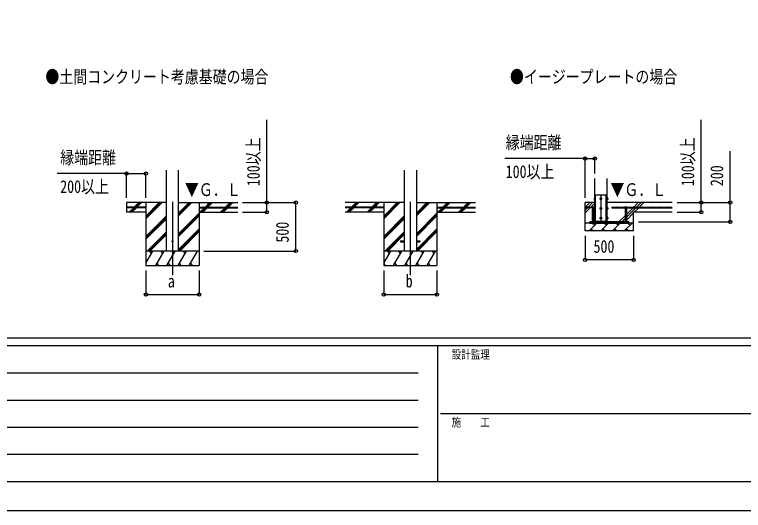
# Model space of a CAD drawing. Units: millimetres, scale not verified. Extents: x -16820 to 16820, y -11880 to 11880.
# Drawn here: x -9591 to -2058, y -11880 to -6757 of the extents above; entities that cross this region are included whole.
import ezdxf
from ezdxf.enums import TextEntityAlignment as Align

# ---------------------------------------------------------------- set-up
doc = ezdxf.new("R2010")
doc.units = ezdxf.units.MM
doc.header["$LTSCALE"] = 50
for name, color, linetype in [('0-2_USER1', 3, 'Continuous'), ('0-4_YKK_12', 2, 'Continuous'), ('0-5_YKK_13', 4, 'Continuous'), ('0-6_YKK_A1', 4, 'Continuous'), ('0-7_YKK_D', 6, 'Continuous'), ('0-8_YKK_ZWAK', 7, 'Continuous')]:
    doc.layers.add(name, color=color, linetype=linetype)
doc.styles.add('ＭＳ ゴシック', font='')
doc.styles.get('ＭＳ ゴシック').set_extended_font_data('MS Gothic')

msp = doc.modelspace()

# ---------------------------------------------------------------- linework, layer by layer
at = {"layer": '0-4_YKK_12'}
for p, q in [((-3531.75, -8617.5), (-3531.75, -8917.5)), ((-7958.92, -8690.79), (-7958.92, -9450)), ((-5500.92, -8690.79), (-5500.92, -9450))]:
    msp.add_line(p, q, dxfattribs=at)
at = {"layer": '0-5_YKK_13'}
for p, q in [((-3602.45, -8653.51), (-3601.87, -8652.51)), ((-3602.45, -8653.51), (-3602.45, -8666.5)), ((-3596.95, -8652.51), (-3601.87, -8652.51)), ((-3596.95, -8656.25), (-3601.87, -8656.25)), ((-3596.95, -8652.51), (-3596.95, -8667.51)), ((-3595.35, -8652.96), (-3596.95, -8652.96)), ((-3596.95, -8659.5), (-3596.95, -8652.96)), ((-3596.95, -8659.5), (-3595.35, -8659.5)), ((-3596.95, -8660.5), (-3595.35, -8660.5)), ((-3596.95, -8667.05), (-3596.95, -8660.5)), ((-3595.35, -8659.5), (-3595.35, -8652.96)), ((-3595.35, -8667.05), (-3595.35, -8660.5)), ((-3587.75, -8890), (-3587.75, -8620)), ((-3587.75, -8620), (-3475.75, -8620)), ((-3475.75, -8890), (-3475.75, -8620)), ((-3468.15, -8652.95), (-3466.55, -8652.95)), ((-3468.15, -8659.5), (-3468.15, -8652.95)), ((-3466.55, -8659.5), (-3468.15, -8659.5)), ((-3466.55, -8660.5), (-3468.15, -8660.5)), ((-3468.15, -8667.05), (-3468.15, -8660.5)), ((-3466.55, -8652.49), (-3461.63, -8652.49)), ((-3466.55, -8652.49), (-3466.55, -8667.51)), ((-3466.55, -8659.5), (-3466.55, -8652.95)), ((-3466.55, -8656.25), (-3461.63, -8656.25)), ((-3466.55, -8667.05), (-3466.55, -8660.5)), ((-3461.05, -8653.5), (-3461.63, -8652.49)), ((-3461.05, -8653.5), (-3461.05, -8666.5)), ((-3602.45, -8666.5), (-3601.87, -8667.51)), ((-3596.95, -8663.75), (-3601.87, -8663.75)), ((-3596.95, -8667.51), (-3601.87, -8667.51)), ((-3596.95, -8667.05), (-3595.35, -8667.05)), ((-3466.55, -8667.05), (-3468.15, -8667.05)), ((-3466.55, -8663.75), (-3461.63, -8663.75)), ((-3466.55, -8667.51), (-3461.63, -8667.51)), ((-3461.05, -8666.5), (-3461.63, -8667.51)), ((-3623.75, -8747.5), (-3625.22, -8748.35)), ((-3623.75, -8747.5), (-3604.75, -8747.5)), ((-3620.25, -8755.5), (-3620.25, -8900)), ((-3619.74, -8755.5), (-3619.74, -8748.35)), ((-3608.77, -8755.5), (-3608.77, -8748.35)), ((-3608.25, -8755.5), (-3608.25, -8900)), ((-3604.75, -8747.5), (-3603.28, -8748.35)), ((-3603.28, -8755.5), (-3603.28, -8748.35)), ((-3602.45, -8753.51), (-3601.87, -8752.51)), ((-3602.45, -8753.51), (-3602.45, -8766.5)), ((-3602.45, -8766.5), (-3601.87, -8767.51)), ((-3596.95, -8752.51), (-3601.87, -8752.51)), ((-3596.95, -8756.25), (-3601.87, -8756.25)), ((-3596.95, -8763.75), (-3601.87, -8763.75)), ((-3596.95, -8767.51), (-3601.87, -8767.51)), ((-3596.95, -8752.51), (-3596.95, -8767.51)), ((-3595.35, -8752.96), (-3596.95, -8752.96)), ((-3596.95, -8759.5), (-3596.95, -8752.96)), ((-3596.95, -8759.5), (-3595.35, -8759.5)), ((-3596.95, -8760.5), (-3595.35, -8760.5)), ((-3596.95, -8767.05), (-3596.95, -8760.5)), ((-3596.95, -8767.05), (-3595.35, -8767.05)), ((-3595.35, -8759.5), (-3595.35, -8752.96)), ((-3595.35, -8767.05), (-3595.35, -8760.5)), ((-3468.15, -8752.95), (-3466.55, -8752.95)), ((-3468.15, -8759.5), (-3468.15, -8752.95)), ((-3466.55, -8759.5), (-3468.15, -8759.5)), ((-3466.55, -8760.5), (-3468.15, -8760.5)), ((-3468.15, -8767.05), (-3468.15, -8760.5)), ((-3466.55, -8767.05), (-3468.15, -8767.05)), ((-3466.55, -8752.49), (-3461.63, -8752.49)), ((-3466.55, -8752.49), (-3466.55, -8767.51)), ((-3466.55, -8759.5), (-3466.55, -8752.95)), ((-3466.55, -8756.25), (-3461.63, -8756.25)), ((-3466.55, -8767.05), (-3466.55, -8760.5)), ((-3466.55, -8763.75), (-3461.63, -8763.75)), ((-3466.55, -8767.51), (-3461.63, -8767.51)), ((-3461.05, -8753.5), (-3461.63, -8752.49)), ((-3461.05, -8766.5), (-3461.63, -8767.51)), ((-3461.05, -8753.5), (-3461.05, -8766.5)), ((-3283.75, -8747.5), (-3285.22, -8748.35)), ((-3285.22, -8755.5), (-3285.22, -8748.35)), ((-3264.75, -8747.5), (-3283.75, -8747.5)), ((-3280.25, -8755.5), (-3280.25, -8900)), ((-3279.74, -8755.5), (-3279.74, -8748.35)), ((-3268.77, -8755.5), (-3268.77, -8748.35)), ((-3268.25, -8755.5), (-3268.25, -8900)), ((-3264.75, -8747.5), (-3263.28, -8748.35)), ((-3602.45, -8853.51), (-3601.87, -8852.51)), ((-3602.45, -8853.51), (-3602.45, -8866.5)), ((-3602.45, -8866.5), (-3601.87, -8867.51)), ((-3596.95, -8852.51), (-3601.87, -8852.51)), ((-3596.95, -8856.25), (-3601.87, -8856.25)), ((-3596.95, -8863.75), (-3601.87, -8863.75)), ((-3596.95, -8867.51), (-3601.87, -8867.51)), ((-3596.95, -8852.51), (-3596.95, -8867.51)), ((-3595.35, -8852.96), (-3596.95, -8852.96)), ((-3596.95, -8859.5), (-3596.95, -8852.96)), ((-3596.95, -8859.5), (-3595.35, -8859.5)), ((-3596.95, -8860.5), (-3595.35, -8860.5)), ((-3596.95, -8867.05), (-3596.95, -8860.5)), ((-3596.95, -8867.05), (-3595.35, -8867.05)), ((-3595.35, -8859.5), (-3595.35, -8852.96)), ((-3595.35, -8867.05), (-3595.35, -8860.5)), ((-3468.15, -8852.95), (-3466.55, -8852.95)), ((-3468.15, -8859.5), (-3468.15, -8852.95)), ((-3466.55, -8859.5), (-3468.15, -8859.5)), ((-3466.55, -8860.5), (-3468.15, -8860.5)), ((-3468.15, -8867.05), (-3468.15, -8860.5)), ((-3466.55, -8867.05), (-3468.15, -8867.05)), ((-3466.55, -8852.49), (-3461.63, -8852.49)), ((-3466.55, -8852.49), (-3466.55, -8867.51)), ((-3466.55, -8859.5), (-3466.55, -8852.95)), ((-3466.55, -8856.25), (-3461.63, -8856.25)), ((-3466.55, -8867.05), (-3466.55, -8860.5)), ((-3466.55, -8863.75), (-3461.63, -8863.75)), ((-3466.55, -8867.51), (-3461.63, -8867.51)), ((-3461.05, -8853.5), (-3461.63, -8852.49)), ((-3461.05, -8866.5), (-3461.63, -8867.51)), ((-3461.05, -8853.5), (-3461.05, -8866.5)), ((-3244.25, -8900), (-3644.25, -8900)), ((-3644.25, -8912), (-3644.25, -8900)), ((-3644.25, -8912), (-3244.25, -8912)), ((-3620.25, -8900), (-3608.25, -8900)), ((-3620.25, -8913.5), (-3608.25, -8913.5)), ((-3587.75, -8900), (-3587.75, -8890)), ((-3475.75, -8900), (-3475.75, -8890)), ((-3268.25, -8900), (-3280.25, -8900)), ((-3268.25, -8913.5), (-3280.25, -8913.5)), ((-3244.25, -8912), (-3244.25, -8900)), ((-5600.92, -9095.5), (-5600.92, -9104.5)), ((-5600.92, -9095.5), (-5563.42, -9095.5)), ((-5600.92, -9104.5), (-5563.42, -9104.5)), ((-5438.42, -9095.5), (-5400.92, -9095.5)), ((-5438.42, -9104.5), (-5400.92, -9104.5)), ((-5400.92, -9095.5), (-5400.92, -9104.5))]:
    msp.add_line(p, q, dxfattribs=at)
for points in [[(-3594.25, -8651.5), (-3595.35, -8651.5), (-3595.35, -8668.5), (-3594.25, -8668.5)], [(-3469.25, -8651.5), (-3468.15, -8651.5), (-3468.15, -8668.5), (-3469.25, -8668.5)], [(-3603.28, -8755.5), (-3625.22, -8755.5), (-3625.22, -8748.35)], [(-3594.25, -8751.5), (-3595.35, -8751.5), (-3595.35, -8768.5), (-3594.25, -8768.5)], [(-3469.25, -8751.5), (-3468.15, -8751.5), (-3468.15, -8768.5), (-3469.25, -8768.5)], [(-3285.22, -8755.5), (-3263.28, -8755.5), (-3263.28, -8748.35)], [(-3594.25, -8851.5), (-3595.35, -8851.5), (-3595.35, -8868.5), (-3594.25, -8868.5)], [(-3469.25, -8851.5), (-3468.15, -8851.5), (-3468.15, -8868.5), (-3469.25, -8868.5)], [(-3620.25, -8912), (-3620.25, -8913.5), (-3618.25, -8915.5), (-3610.25, -8915.5)], [(-3608.25, -8912), (-3608.25, -8913.5), (-3610.25, -8915.5)], [(-3280.25, -8912), (-3280.25, -8913.5), (-3278.25, -8915.5)], [(-3268.25, -8912), (-3268.25, -8913.5), (-3270.25, -8915.5), (-3278.25, -8915.5)]]:
    msp.add_lwpolyline(points, dxfattribs=at)
for points in [[(-3531.75, -8652.49), (-3538.25, -8656.25), (-3538.25, -8663.75), (-3531.75, -8667.51), (-3525.25, -8663.75), (-3525.25, -8656.25)], [(-3531.75, -8752.49), (-3538.25, -8756.25), (-3538.25, -8763.75), (-3531.75, -8767.51), (-3525.25, -8763.75), (-3525.25, -8756.25)], [(-3531.75, -8852.49), (-3538.25, -8856.25), (-3538.25, -8863.75), (-3531.75, -8867.51), (-3525.25, -8863.75), (-3525.25, -8856.25)]]:
    msp.add_lwpolyline(points, close=True, dxfattribs=at)
for centre, radius in [((-3531.75, -8660), 8.5), ((-3531.75, -8660), 6.5), ((-3531.75, -8760), 8.5), ((-3531.75, -8760), 6.5), ((-3531.75, -8860), 8.5), ((-3531.75, -8860), 6.5), ((-7958.92, -9100), 5)]:
    msp.add_circle(centre, radius, dxfattribs=at)
for centre, radius, start, end in [((-3599.15, -8654.38), 3.31, 145.51973, 214.48027), ((-3590.03, -8660), 12.42, 162.41205, 197.58795), ((-3531.75, -8660), 7.05, 157.21814, 202.78186), ((-3531.75, -8660), 7.05, 97.21814, 142.78186), ((-3531.75, -8660), 7.05, 37.21814, 82.78186), ((-3531.75, -8660), 7.05, 337.21814, 22.78186), ((-3464.37, -8654.37), 3.32, 325.61575, 34.38425), ((-3473.47, -8660), 12.42, 342.41205, 17.58795), ((-3599.13, -8665.63), 3.32, 145.61575, 214.38425), ((-3531.75, -8660), 7.05, 217.21814, 262.78186), ((-3531.75, -8660), 7.05, 277.21814, 322.78186), ((-3464.37, -8665.63), 3.32, 325.61575, 34.38425), ((-3622.48, -8752.36), 4.86, 55.61575, 124.38425), ((-3614.25, -8765.65), 18.15, 72.41205, 107.58795), ((-3606.02, -8752.36), 4.86, 55.61575, 124.38425), ((-3599.15, -8754.38), 3.31, 145.51973, 214.48027), ((-3590.03, -8760), 12.42, 162.41205, 197.58795), ((-3599.13, -8765.63), 3.32, 145.61575, 214.38425), ((-3531.75, -8760), 7.05, 157.21814, 202.78186), ((-3531.75, -8760), 7.05, 97.21814, 142.78186), ((-3531.75, -8760), 7.05, 217.21814, 262.78186), ((-3531.75, -8760), 7.05, 37.21814, 82.78186), ((-3531.75, -8760), 7.05, 277.21814, 322.78186), ((-3531.75, -8760), 7.05, 337.21814, 22.78186), ((-3464.37, -8754.37), 3.32, 325.61575, 34.38425), ((-3473.47, -8760), 12.42, 342.41205, 17.58795), ((-3464.37, -8765.63), 3.32, 325.61575, 34.38425), ((-3282.48, -8752.36), 4.86, 55.61575, 124.38425), ((-3274.25, -8765.65), 18.15, 72.41205, 107.58795), ((-3266.02, -8752.36), 4.86, 55.61575, 124.38425), ((-3599.15, -8854.38), 3.31, 145.51973, 214.48027), ((-3590.03, -8860), 12.42, 162.41205, 197.58795), ((-3599.13, -8865.63), 3.32, 145.61575, 214.38425), ((-3531.75, -8860), 7.05, 157.21814, 202.78186), ((-3531.75, -8860), 7.05, 97.21814, 142.78186), ((-3531.75, -8860), 7.05, 217.21814, 262.78186), ((-3531.75, -8860), 7.05, 37.21814, 82.78186), ((-3531.75, -8860), 7.05, 277.21814, 322.78186), ((-3531.75, -8860), 7.05, 337.21814, 22.78186), ((-3464.37, -8854.37), 3.32, 325.61575, 34.38425), ((-3473.47, -8860), 12.42, 342.41205, 17.58795), ((-3464.37, -8865.63), 3.32, 325.61575, 34.38425)]:
    msp.add_arc(centre, radius, start, end, dxfattribs=at)
at = {"layer": '0-6_YKK_A1'}
for p, q in [((-8021.42, -9200), (-8021.42, -8364.65)), ((-7896.42, -9200), (-7896.42, -8364.65)), ((-5563.42, -8363.65), (-5563.42, -9200)), ((-5438.42, -8363.65), (-5438.42, -9200)), ((-3594.25, -8890), (-3594.25, -8450)), ((-3469.25, -8450), (-3469.25, -8890)), ((-8354.96, -8747.5), (-8307.46, -8700)), ((-8340.81, -8747.5), (-8293.31, -8700)), ((-8326.67, -8747.5), (-8279.17, -8700)), ((-8233.92, -8700), (-8233.92, -9350)), ((-8233.92, -8866.88), (-8067.04, -8700)), ((-8233.92, -8852.74), (-8081.18, -8700)), ((-8233.92, -8838.6), (-8095.32, -8700)), ((-7896.42, -8837.75), (-7758.67, -8700)), ((-7896.42, -8823.61), (-7772.81, -8700)), ((-7896.42, -8809.46), (-7786.96, -8700)), ((-7896.42, -8700), (-7283.92, -8700)), ((-7683.92, -8700), (-7683.92, -9350)), ((-7622.32, -8747.5), (-7574.82, -8700)), ((-7608.18, -8747.5), (-7560.68, -8700)), ((-7594.04, -8747.5), (-7546.54, -8700)), ((-7410.19, -8747.5), (-7362.69, -8700)), ((-7396.05, -8747.5), (-7348.55, -8700)), ((-7381.91, -8747.5), (-7334.41, -8700)), ((-5563.42, -8700), (-6175.92, -8700)), ((-6109.09, -8747.5), (-6061.59, -8700)), ((-6090.09, -8742.64), (-6047.45, -8700)), ((-6080.8, -8747.5), (-6033.3, -8700)), ((-5896.96, -8747.5), (-5849.46, -8700)), ((-5882.81, -8747.5), (-5835.31, -8700)), ((-5868.67, -8747.5), (-5821.17, -8700)), ((-5775.92, -8700), (-5775.92, -9350)), ((-5775.92, -8866.88), (-5609.04, -8700)), ((-5775.92, -8852.74), (-5623.18, -8700)), ((-5775.92, -8838.6), (-5637.32, -8700)), ((-5438.42, -8837.75), (-5300.67, -8700)), ((-5438.42, -8823.61), (-5314.81, -8700)), ((-5438.42, -8809.46), (-5328.96, -8700)), ((-5438.42, -8700), (-4825.92, -8700)), ((-5225.92, -8700), (-5225.92, -9350)), ((-5164.32, -8747.5), (-5116.82, -8700)), ((-5150.18, -8747.5), (-5102.68, -8700)), ((-5136.04, -8747.5), (-5088.54, -8700)), ((-4952.19, -8747.5), (-4904.69, -8700)), ((-4938.05, -8747.5), (-4890.55, -8700)), ((-4923.91, -8747.5), (-4876.41, -8700)), ((-3594.25, -8700), (-3694.25, -8700)), ((-3694.25, -8992), (-3694.25, -8700)), ((-3694.25, -8806), (-3594.25, -8706)), ((-3692.32, -8747.5), (-3644.82, -8700)), ((-3664.04, -8747.5), (-3616.54, -8700)), ((-2794.25, -8700), (-3469.25, -8700)), ((-3192.32, -8747.5), (-3144.82, -8700)), ((-3164.04, -8747.5), (-3116.54, -8700)), ((-3135.75, -8747.5), (-3088.25, -8700)), ((-8233.92, -8747.5), (-8433.92, -8747.5)), ((-8233.92, -8752.5), (-8433.92, -8752.5)), ((-8233.92, -8800), (-8433.92, -8800)), ((-8406.05, -8798.6), (-8359.96, -8752.5)), ((-8393.31, -8800), (-8345.81, -8752.5)), ((-8379.17, -8800), (-8331.67, -8752.5)), ((-8233.92, -8747.5), (-8233.92, -8752.5)), ((-7896.42, -9021.59), (-7683.92, -8809.1)), ((-7683.92, -8747.5), (-7283.92, -8747.5)), ((-7683.92, -8747.5), (-7683.92, -8752.5)), ((-7683.92, -8752.5), (-7283.92, -8752.5)), ((-7683.92, -8800), (-7283.92, -8800)), ((-7674.82, -8800), (-7627.32, -8752.5)), ((-7660.68, -8800), (-7613.18, -8752.5)), ((-7646.54, -8800), (-7599.04, -8752.5)), ((-7462.69, -8800), (-7415.19, -8752.5)), ((-7448.55, -8800), (-7401.05, -8752.5)), ((-7434.41, -8800), (-7386.91, -8752.5)), ((-5775.92, -8747.5), (-6175.92, -8747.5)), ((-5775.92, -8752.5), (-6175.92, -8752.5)), ((-5775.92, -8800), (-6175.92, -8800)), ((-6161.59, -8800), (-6114.09, -8752.5)), ((-6147.45, -8800), (-6099.95, -8752.5)), ((-6133.3, -8800), (-6085.8, -8752.5)), ((-6094.95, -8747.5), (-6093.28, -8745.83)), ((-5948.05, -8798.6), (-5901.96, -8752.5)), ((-5935.31, -8800), (-5887.81, -8752.5)), ((-5921.17, -8800), (-5873.67, -8752.5)), ((-5775.92, -8747.5), (-5775.92, -8752.5)), ((-5438.42, -9021.59), (-5225.92, -8809.1)), ((-5225.92, -8747.5), (-4825.92, -8747.5)), ((-5225.92, -8747.5), (-5225.92, -8752.5)), ((-5225.92, -8752.5), (-4825.92, -8752.5)), ((-5225.92, -8800), (-4825.92, -8800)), ((-5216.82, -8800), (-5169.32, -8752.5)), ((-5202.68, -8800), (-5155.18, -8752.5)), ((-5188.54, -8800), (-5141.04, -8752.5)), ((-5004.69, -8800), (-4957.19, -8752.5)), ((-4990.55, -8800), (-4943.05, -8752.5)), ((-4976.41, -8800), (-4928.91, -8752.5)), ((-3644.25, -8747.5), (-3694.25, -8747.5)), ((-3694.25, -8777.71), (-3669.04, -8752.5)), ((-3644.25, -8752.5), (-3694.25, -8752.5)), ((-3644.25, -8747.5), (-3644.25, -8752.5)), ((-3419.25, -8747.5), (-2794.25, -8747.5)), ((-3419.25, -8747.5), (-3419.25, -8752.5)), ((-3419.25, -8752.5), (-3285.22, -8752.5)), ((-3268.25, -8851.71), (-3169.04, -8752.5)), ((-3268.25, -8823.43), (-3197.32, -8752.5)), ((-3268.25, -8880), (-3194.25, -8806)), ((-3263.28, -8752.5), (-2794.25, -8752.5)), ((-3194.25, -8992), (-3194.25, -8800)), ((-2794.25, -8800), (-3194.25, -8800)), ((-3188.25, -8800), (-3140.75, -8752.5)), ((-8233.92, -9050.73), (-8021.42, -8838.23)), ((-8233.92, -9064.87), (-8021.42, -8852.37)), ((-8233.92, -9079.01), (-8021.42, -8866.51)), ((-7896.42, -9035.74), (-7683.92, -8823.24)), ((-7896.42, -9049.88), (-7683.92, -8837.38)), ((-5775.92, -9050.73), (-5563.42, -8838.23)), ((-5775.92, -9064.87), (-5563.42, -8852.37)), ((-5775.92, -9079.01), (-5563.42, -8866.51)), ((-5438.42, -9035.74), (-5225.92, -8823.24)), ((-5438.42, -9049.88), (-5225.92, -8837.38)), ((-3344.82, -8900), (-3280.25, -8835.43)), ((-3316.54, -8900), (-3280.25, -8863.71)), ((-3194.25, -8912), (-3694.25, -8912)), ((-3653.52, -8992), (-3573.52, -8912)), ((-3596.18, -8934.66), (-3615.34, -8915.5)), ((-3594.25, -8890), (-3469.25, -8890)), ((-3532.09, -8992), (-3452.09, -8912)), ((-3474.76, -8934.66), (-3497.42, -8912)), ((-3475.75, -8900), (-3244.25, -8900)), ((-3410.67, -8992), (-3330.67, -8912)), ((-3353.33, -8934.66), (-3376, -8912)), ((-3289.25, -8992), (-3209.25, -8912)), ((-3288.25, -8900), (-3280.25, -8892)), ((-3231.91, -8934.66), (-3254.57, -8912)), ((-3244.25, -8900), (-3244.25, -8912)), ((-8221.06, -9200), (-8021.42, -9000.36)), ((-8206.92, -9200), (-8021.42, -9014.5)), ((-8192.78, -9200), (-8021.42, -9028.64)), ((-7896.42, -9183.72), (-7683.92, -8971.23)), ((-7896.42, -9197.87), (-7683.92, -8985.37)), ((-7884.41, -9200), (-7683.92, -8999.51)), ((-5763.06, -9200), (-5563.42, -9000.36)), ((-5748.92, -9200), (-5563.42, -9014.5)), ((-5734.78, -9200), (-5563.42, -9028.64)), ((-5438.42, -9183.72), (-5225.92, -8971.23)), ((-5438.42, -9197.87), (-5225.92, -8985.37)), ((-5426.41, -9200), (-5225.92, -8999.51)), ((-3194.25, -8992), (-3694.25, -8992)), ((-3630.85, -8969.34), (-3608.19, -8992)), ((-3509.43, -8969.34), (-3486.77, -8992)), ((-3388.01, -8969.34), (-3365.35, -8992)), ((-3266.59, -8969.34), (-3243.93, -8992)), ((-7683.92, -9200), (-8233.92, -9200)), ((-8233.92, -9325.45), (-8161.49, -9200)), ((-8176.49, -9225.98), (-8191.49, -9200)), ((-8132.62, -9350), (-8046.02, -9200)), ((-8061.02, -9225.98), (-8076.02, -9200)), ((-8017.15, -9350), (-7930.55, -9200)), ((-7945.55, -9225.98), (-7960.55, -9200)), ((-7901.68, -9350), (-7815.08, -9200)), ((-7830.08, -9225.98), (-7845.08, -9200)), ((-7786.21, -9350), (-7699.61, -9200)), ((-7729.61, -9200), (-7729.61, -9200)), ((-5225.92, -9200), (-5775.92, -9200)), ((-5775.92, -9325.45), (-5703.49, -9200)), ((-5718.49, -9225.98), (-5733.49, -9200)), ((-5674.62, -9350), (-5588.02, -9200)), ((-5603.02, -9225.98), (-5618.02, -9200)), ((-5559.15, -9350), (-5472.55, -9200)), ((-5487.55, -9225.98), (-5502.55, -9200)), ((-5443.68, -9350), (-5357.08, -9200)), ((-5372.08, -9225.98), (-5387.08, -9200)), ((-5328.21, -9350), (-5241.61, -9200)), ((-5256.61, -9225.98), (-5271.61, -9200)), ((-8117.63, -9324.02), (-8102.63, -9350)), ((-8002.16, -9324.02), (-7987.16, -9350)), ((-7886.68, -9324.02), (-7871.69, -9350)), ((-7771.22, -9324.02), (-7756.22, -9350)), ((-5775.1, -9324.02), (-5760.1, -9350)), ((-5659.63, -9324.02), (-5644.63, -9350)), ((-5544.16, -9324.02), (-5529.16, -9350)), ((-5428.68, -9324.02), (-5413.69, -9350)), ((-5313.22, -9324.02), (-5298.22, -9350)), ((-8233.92, -9350), (-7683.92, -9350)), ((-5775.92, -9350), (-5225.92, -9350))]:
    msp.add_line(p, q, dxfattribs=at)
for points in [[(-8021.42, -8700), (-8433.92, -8700), (-8433.92, -8800)], [(-3587.75, -8900), (-3644.25, -8900), (-3644.25, -8912)]]:
    msp.add_lwpolyline(points, dxfattribs=at)
for centre in [(-8368.92, -8745), (-8278.92, -8745), (-7638.92, -8745), (-7548.92, -8745), (-7458.92, -8745), (-7368.92, -8745), (-6090.92, -8745), (-6000.92, -8745), (-5910.92, -8745), (-5820.92, -8745), (-5180.92, -8745), (-5090.92, -8745), (-5000.92, -8745), (-4910.92, -8745), (-3669.25, -8745), (-3374.25, -8745), (-3284.25, -8745), (-3194.25, -8745), (-3104.25, -8745), (-3014.25, -8745), (-2924.25, -8745), (-2834.25, -8745)]:
    msp.add_circle(centre, 2.5, dxfattribs=at)
at = {"layer": '0-7_YKK_D'}
for p, q in [((-3694.25, -8245.47), (-4525.3, -8245.47)), ((-3694.25, -8650), (-3694.25, -8244.47)), ((-3694.25, -8245.47), (-3594.25, -8245.47)), ((-3594.25, -8400), (-3594.25, -8244.47)), ((-8433.92, -8400), (-9151.73, -8400)), ((-8433.92, -8650), (-8433.92, -8399)), ((-8433.92, -8400), (-8233.92, -8400)), ((-8233.92, -8650), (-8233.92, -8399)), ((-7233.92, -8700), (-6682.92, -8700)), ((-7233.92, -8700), (-6982.92, -8700)), ((-6683.92, -9200), (-6683.92, -8700)), ((-2744.25, -8700), (-2493.75, -8700)), ((-2744.25, -8700), (-2193.25, -8700)), ((-7233.92, -8800), (-6982.92, -8800)), ((-2744.25, -8800), (-2493.75, -8800)), ((-3144.25, -8900), (-2193.25, -8900)), ((-3694.25, -9042), (-3694.25, -9293)), ((-3194.25, -9042), (-3194.25, -9293)), ((-7633.92, -9200), (-6682.92, -9200)), ((-3194.25, -9292), (-3694.25, -9292)), ((-8233.92, -9400), (-8233.92, -9651)), ((-7683.92, -9400), (-7683.92, -9651)), ((-5775.92, -9400), (-5775.92, -9651)), ((-5225.92, -9400), (-5225.92, -9651)), ((-8233.92, -9650), (-7683.92, -9650)), ((-5775.92, -9650), (-5225.92, -9650))]:
    msp.add_line(p, q, dxfattribs=at)
for points in [[(-6983.92, -8800), (-6983.92, -8700), (-6983.92, -7843.2)], [(-2494.25, -8800), (-2494.25, -8700), (-2494.25, -7843.2)], [(-2194.25, -8900), (-2194.25, -8700), (-2194.25, -8169.6)]]:
    msp.add_lwpolyline(points, dxfattribs=at)
for centre in [(-3694.25, -8245.47), (-3594.25, -8245.47), (-8433.92, -8400), (-8233.92, -8400), (-6983.92, -8700), (-6683.92, -8700), (-2494.25, -8700), (-2194.25, -8700), (-6983.92, -8800), (-2494.25, -8800), (-2194.25, -8900), (-6683.92, -9200), (-3694.25, -9292), (-3194.25, -9292), (-8233.92, -9650), (-7683.92, -9650), (-5775.92, -9650), (-5225.92, -9650)]:
    msp.add_circle(centre, 17, dxfattribs=at)
at = {"layer": '0-8_YKK_ZWAK'}
for p, q in [((15580.08, -10100), (-15619.92, -10100)), ((-5219.92, -10180), (-15619.92, -10180)), ((-5219.92, -10180), (-5219.92, -11580)), ((-19.92, -10180), (-5219.92, -10180)), ((-15449.92, -10460), (-5419.92, -10460)), ((-15449.92, -10740), (-5419.92, -10740)), ((-5189.92, -10880), (-19.92, -10880)), ((-15449.92, -11020), (-5419.92, -11020)), ((-15449.92, -11300), (-5419.92, -11300)), ((-15619.92, -11580), (-5219.92, -11580)), ((-5219.92, -11580), (-19.92, -11580))]:
    msp.add_line(p, q, dxfattribs=at)
msp.add_lwpolyline([(-16820, -11880), (16820, -11880), (16820, 11880), (-16820, 11880)], close=True, dxfattribs=at)

# ---------------------------------------------------------------- texts
at = {"layer": '0-2_USER1', "style": 'ＭＳ ゴシック', "width": 0.8}
for s, p in [('●土間コンクリート考慮基礎の場合', (-9272.24, -7505.54)), ('●イージープレートの場合', (-4471.2, -7505.54))]:
    msp.add_text(s, height=132, dxfattribs=at).set_placement(p, align=Align.BOTTOM_LEFT)
at = {"layer": '0-6_YKK_A1', "style": 'ＭＳ ゴシック', "width": 0.8}
for p in [(-7830.53, -8671.55), (-3433.02, -8671.55)]:
    msp.add_text('▼Ｇ．Ｌ', height=132, dxfattribs=at).set_placement(p, align=Align.BOTTOM_LEFT)
at = {"layer": '0-7_YKK_D', "style": 'ＭＳ ゴシック', "width": 0.8}
for s, p in [('100以上', (-7017.92, -8530)), ('100以上', (-2528.25, -8530)), ('200', (-2228.25, -8530)), ('500', (-6717.92, -9113.2))]:
    msp.add_text(s, height=132, rotation=90, dxfattribs=at).set_placement(p, align=Align.BOTTOM_LEFT)
for s, p in [('縁端距離', (-4515.05, -8185.47)), ('縁端距離', (-9119.22, -8340)), ('100以上', (-4515.05, -8485.47)), ('200以上', (-9119.22, -8640)), ('500', (-3607.45, -9258)), ('a', (-8006.92, -9616)), ('b', (-5548.92, -9616))]:
    msp.add_text(s, height=132, dxfattribs=at).set_placement(p, align=Align.BOTTOM_LEFT)
at = {"layer": '0-8_YKK_ZWAK', "style": 'ＭＳ ゴシック', "width": 0.8}
for s, p in [('設計監理', (-5073.25, -10340)), ('施\u3000\u3000工', (-5073.25, -11040))]:
    msp.add_text(s, height=87.98, dxfattribs=at).set_placement(p, align=Align.BOTTOM_LEFT)

doc.saveas('drawing.dxf')
